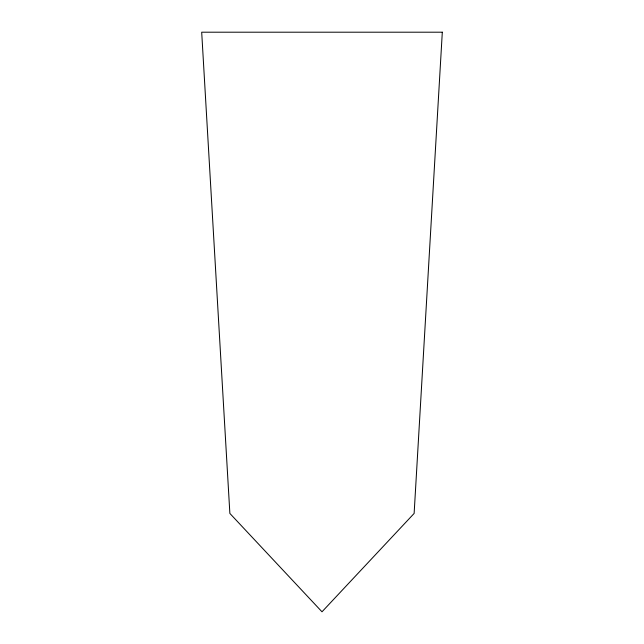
<?xml version="1.0" encoding="UTF-8"?>
<svg xmlns="http://www.w3.org/2000/svg" width="644" height="644" viewBox="0 0 644 644"><rect width="100%" height="100%" fill="white"/><g stroke="black" fill="none" stroke-linecap="round" stroke-linejoin="round"><path stroke-width="0.97" d="M442.307 32.2L414.132 513.429L322 611.8L229.868 513.429L201.693 32.2L442.307 32.2"/></g></svg>
